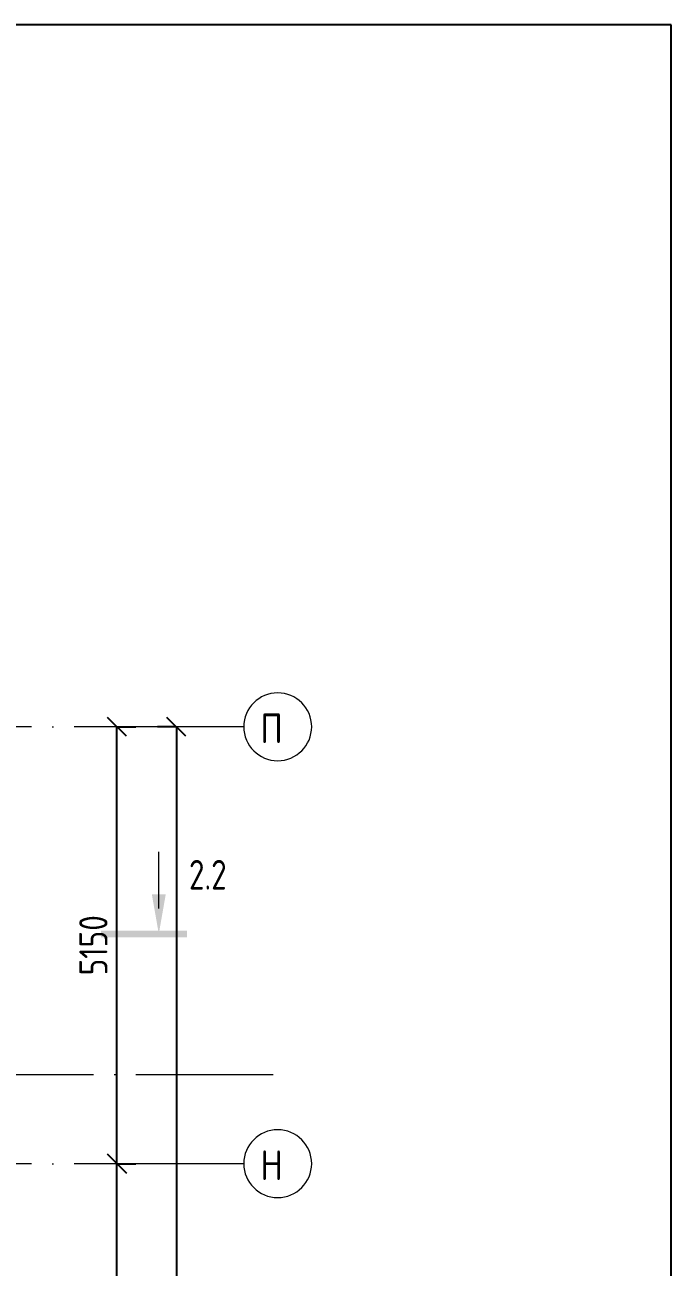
# Model space of a CAD drawing. Header units: millimetres. Extents: x -68946 to 690821, y -552984 to 293768.
# Drawn here: x 181932 to 189546, y -206151 to -191506 of the extents above; entities that cross this region are included whole.
import ezdxf

# ---------------------------------------------------------------- set-up
doc = ezdxf.new("R2010")
doc.units = ezdxf.units.MM
doc.linetypes.add('ADSK_Линия сетки', pattern=[2500, 2000, -250, 0, -250])
doc.linetypes.add('ADSK_Скрыто', pattern=[600, 300, -300])
doc.layers.get('Defpoints').update_dxf_attribs({"color": 250})
for name, color, linetype, lineweight in [('A-____-____-DIMS', 250, 'Continuous', 9), ('G-____-____-SYMB', 250, 'ADSK_Скрыто', 9), ('S-GRID-____-IDEN', 250, 'Continuous', 9), ('S-GRID-____-OTLN', 250, 'Continuous', 9)]:
    doc.layers.add(name, color=color, linetype=linetype, lineweight=lineweight)
doc.styles.add('GOST Common', font='', dxfattribs={"width": 0.9, "height": 350})
doc.styles.add('GOST Common_2', font='', dxfattribs={"width": 0.8, "height": 350})
doc.styles.get("Standard").update_dxf_attribs({"font": 'ГОСТ тип А.ttf'})
doc.styles.get('GOST Common').set_extended_font_data('GOST Common')
doc.styles.get('GOST Common_2').set_extended_font_data('GOST Common')
doc.dimstyles.new('А3', dxfattribs={"dimtxt": 333, "dimasz": 222, "dimexe": 222, "dimexo": 111, "dimgap": 111, "dimtad": 1, "dimtoh": 1, "dimdec": 0, "dimrnd": 0.0015, "dimzin": 0, "dimdsep": 46, "dimtxsty": 'Standard', "dimblk": 'OBLIQUE', "dimcen": 0, "dimclrd": 7, "dimclre": 7, "dimclrt": 7, "dimadec": 0, "dimazin": 0, "dimtfac": 1, "dimtdec": 0, "dimtofl": 0, "dimtmove": 0, "dimatfit": 3, "dimfxl": 1, "dimtolj": 1, "dimtzin": 0, "dimarcsym": 0})

# ---------------------------------------------------------------- blocks, each defined once
blk = doc.blocks.new('Ось сетки - Круг_Ø8 мм-39983606-АР1_Маркировочный план 3 этажа секция 2_3')
at = {"layer": 'S-GRID-____-IDEN'}
for start, end in [(360, 180), (180, 360)]:
    blk.add_arc((0, 0), 4, start, end, dxfattribs=at)
blk = doc.blocks.new('_Oblique')
at = {"color": 0, "linetype": 'ByBlock', "lineweight": -2}
blk.add_line((-0.5, -0.5), (0.5, 0.5), dxfattribs=at)
blk = doc.blocks.new('*D4395')
at = {"layer": 'A-____-____-DIMS', "color": 7, "lineweight": -2, "transparency": 16777216}
for p, q in [((183017, -211031), (183017, -204931)), ((183028, -204931), (183239, -204931)), ((183028, -211031), (183239, -211031))]:
    blk.add_line(p, q, dxfattribs=at)
at = {"layer": 'Defpoints', "color": 0, "lineweight": 30, "transparency": 16777216}
for p in [(182917, -204931), (183017, -204931), (182917, -211031)]:
    blk.add_point(p, dxfattribs=at)
at = {"layer": 'A-____-____-DIMS', "color": 7, "lineweight": -2, "transparency": 16777216, "xscale": 222, "yscale": 222, "zscale": 222}
for p, rotation in [((183017, -204931), 90), ((183017, -211031), 270)]:
    blk.add_blockref('_Oblique', p, dxfattribs=dict(at, rotation=rotation))
at = {"layer": 'A-____-____-DIMS', "color": 7, "transparency": 16777216, "insert": (182739, -207981), "char_height": 333, "width": 2.3, "attachment_point": 5, "rotation": 90}
blk.add_mtext('\\A1;6100', dxfattribs=at)
blk = doc.blocks.new('*D4396')
at = {"layer": 'A-____-____-DIMS', "color": 7, "lineweight": -2, "transparency": 16777216}
for p, q in [((183017, -204931), (183017, -199781)), ((183028, -199781), (183239, -199781)), ((183028, -204931), (183239, -204931))]:
    blk.add_line(p, q, dxfattribs=at)
at = {"layer": 'Defpoints', "color": 0, "lineweight": 30, "transparency": 16777216}
for p in [(182917, -199781), (183017, -199781), (182917, -204931)]:
    blk.add_point(p, dxfattribs=at)
at = {"layer": 'A-____-____-DIMS', "color": 7, "lineweight": -2, "transparency": 16777216, "xscale": 222, "yscale": 222, "zscale": 222}
for p, rotation in [((183017, -199781), 90), ((183017, -204931), 270)]:
    blk.add_blockref('_Oblique', p, dxfattribs=dict(at, rotation=rotation))
at = {"layer": 'A-____-____-DIMS', "color": 7, "transparency": 16777216, "insert": (182739, -202356), "char_height": 333, "width": 2.3, "attachment_point": 5, "rotation": 90}
blk.add_mtext('\\A1;5150', dxfattribs=at)
blk = doc.blocks.new('*D4425')
at = {"layer": 'A-____-____-DIMS', "color": 7, "lineweight": -2, "transparency": 16777216}
for p, q in [((183706, -199781), (183495, -199781)), ((183717, -199781), (183717, -258531)), ((183706, -258531), (183495, -258531))]:
    blk.add_line(p, q, dxfattribs=at)
at = {"layer": 'Defpoints', "color": 0, "lineweight": 30, "transparency": 16777216}
for p in [(183817, -199781), (183717, -258531), (183817, -258531)]:
    blk.add_point(p, dxfattribs=at)
at = {"layer": 'A-____-____-DIMS', "color": 7, "lineweight": -2, "transparency": 16777216, "xscale": 222, "yscale": 222, "zscale": 222}
for p, rotation in [((183717, -199781), 90), ((183717, -258531), 270)]:
    blk.add_blockref('_Oblique', p, dxfattribs=dict(at, rotation=rotation))
at = {"layer": 'A-____-____-DIMS', "color": 7, "transparency": 16777216, "insert": (183439, -229156), "char_height": 333, "width": 3.1, "attachment_point": 5, "rotation": 90}
blk.add_mtext('\\A1;58750', dxfattribs=at)
blk = doc.blocks.new('Разрез - Номер вида спереди_3_5 мм-32550530-АР1_Маркировочный план 3 этажа секция 2_3')
at = {"layer": 'G-____-____-SYMB', "linetype": 'Continuous'}
for points in [[(9.8, 0.4), (9.8, -0.39), (-0.33, -0.39), (-0.33, 0.4)], [(2.18, -4.67), (3, 0), (3.82, -4.67)]]:
    blk.add_hatch(color=256, dxfattribs=at).paths.add_polyline_path(points)
at = {"layer": 'G-____-____-SYMB', "linetype": 'Continuous', "lineweight": 20}
blk.add_line((3, -3), (3, -9.66), dxfattribs=at)

msp = doc.modelspace()

# ---------------------------------------------------------------- linework, layer by layer
at = {"color": 1}
msp.add_lwpolyline([(189545.5605, -191505.7893), (141899.2737, -191505.7893), (141899.2737, -264439.6787), (189545.5605, -264439.6787)], close=True, dxfattribs=at)
at = {"layer": 'S-GRID-____-OTLN', "linetype": 'ADSK_Линия сетки'}
for p, q in [((184510.8783, -199780.9286), (127372.9057, -199780.9286)), ((93236.8325, -203880.9286), (184856.9445, -203880.9286)), ((184510.8783, -204930.9286), (127372.9057, -204930.9286))]:
    msp.add_line(p, q, dxfattribs=at)

# ---------------------------------------------------------------- block references
at = {"layer": 'G-____-____-SYMB', "linetype": 'Continuous', "lineweight": 40, "xscale": 99.99999999999993, "yscale": 99.99999999999993, "zscale": 99.99999999999993, "rotation": 180}
msp.add_blockref('Разрез - Номер вида спереди_3_5 мм-32550530-АР1_Маркировочный план 3 этажа секция 2_3', (183809.9213, -202222.4978), dxfattribs=at)
at = {"layer": 'S-GRID-____-IDEN', "xscale": 99.99999999999993, "yscale": 99.99999999999993, "zscale": 99.99999999999993, "rotation": 89.99999999999982}
for p in [(184910.8783, -199780.9286), (184910.8783, -204930.9286)]:
    msp.add_blockref('Ось сетки - Круг_Ø8 мм-39983606-АР1_Маркировочный план 3 этажа секция 2_3', p, dxfattribs=at)

# ---------------------------------------------------------------- texts
at = {"layer": 'G-____-____-SYMB', "linetype": 'Continuous', "insert": (183865.5577, -201350.192), "char_height": 350, "width": 590.042, "attachment_point": 1, "style": 'GOST Common_2'}
msp.add_mtext('2.2', dxfattribs=at)
at = {"layer": 'S-GRID-____-IDEN', "color": 18, "true_color": 0x000000, "char_height": 350, "width": 310.253062, "attachment_point": 1, "style": 'GOST Common'}
for s, insert in [('\\fGOST Common|b0|i0|c204|p34|;\\W.9;П', (184705.6012, -199623.703)), ('\\fGOST Common|b0|i0|c204|p34|;\\W.9;Н', (184705.6012, -204773.703))]:
    msp.add_mtext(s, dxfattribs=dict(at, insert=insert))

# ---------------------------------------------------------------- dimensions: what is measured, and where the dimension line sits
at = {"layer": 'A-____-____-DIMS'}
for base, p1, p2, picture, middle in [((183016.8556, -199780.9286), (182916.8707, -204930.9286), (182916.8707, -199780.9286), '*D4396', (182739.3556, -202355.9286)), ((183716.8556, -258530.9286), (183816.8405, -199780.9286), (183816.8405, -258530.9286), '*D4425', (183439.3556, -229155.9286)), ((183016.8556, -204930.9286), (182916.8707, -211030.9286), (182916.8707, -204930.9286), '*D4395', (182739.3556, -207980.9286))]:
    dim = msp.add_linear_dim(base=base, p1=p1, p2=p2, angle=90, dimstyle='А3', dxfattribs=at)
    dim.commit()
    dim.dimension.update_dxf_attribs({"geometry": picture, "text_midpoint": middle})

doc.saveas('drawing.dxf')
